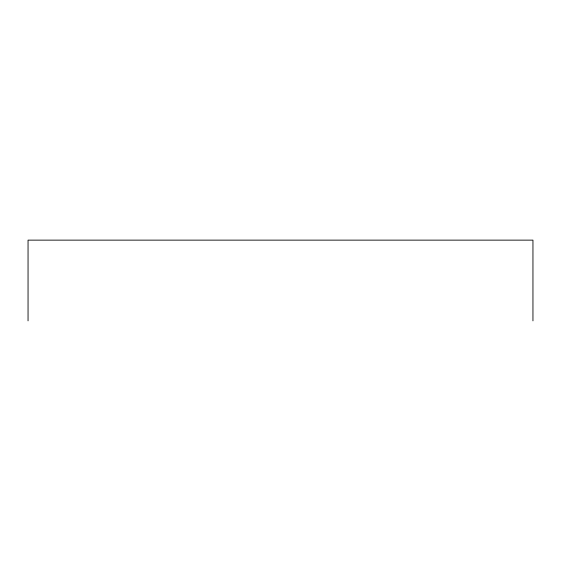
<?xml version="1.0" encoding="UTF-8"?>
<svg xmlns="http://www.w3.org/2000/svg" width="561" height="561" viewBox="0 0 561 561"><rect width="100%" height="100%" fill="white"/><g stroke="black" fill="none" stroke-linecap="round" stroke-linejoin="round"><path stroke-width="0.84" d="M532.95 320.864L532.95 240.136L28.05 240.136L28.05 320.864"/></g></svg>
